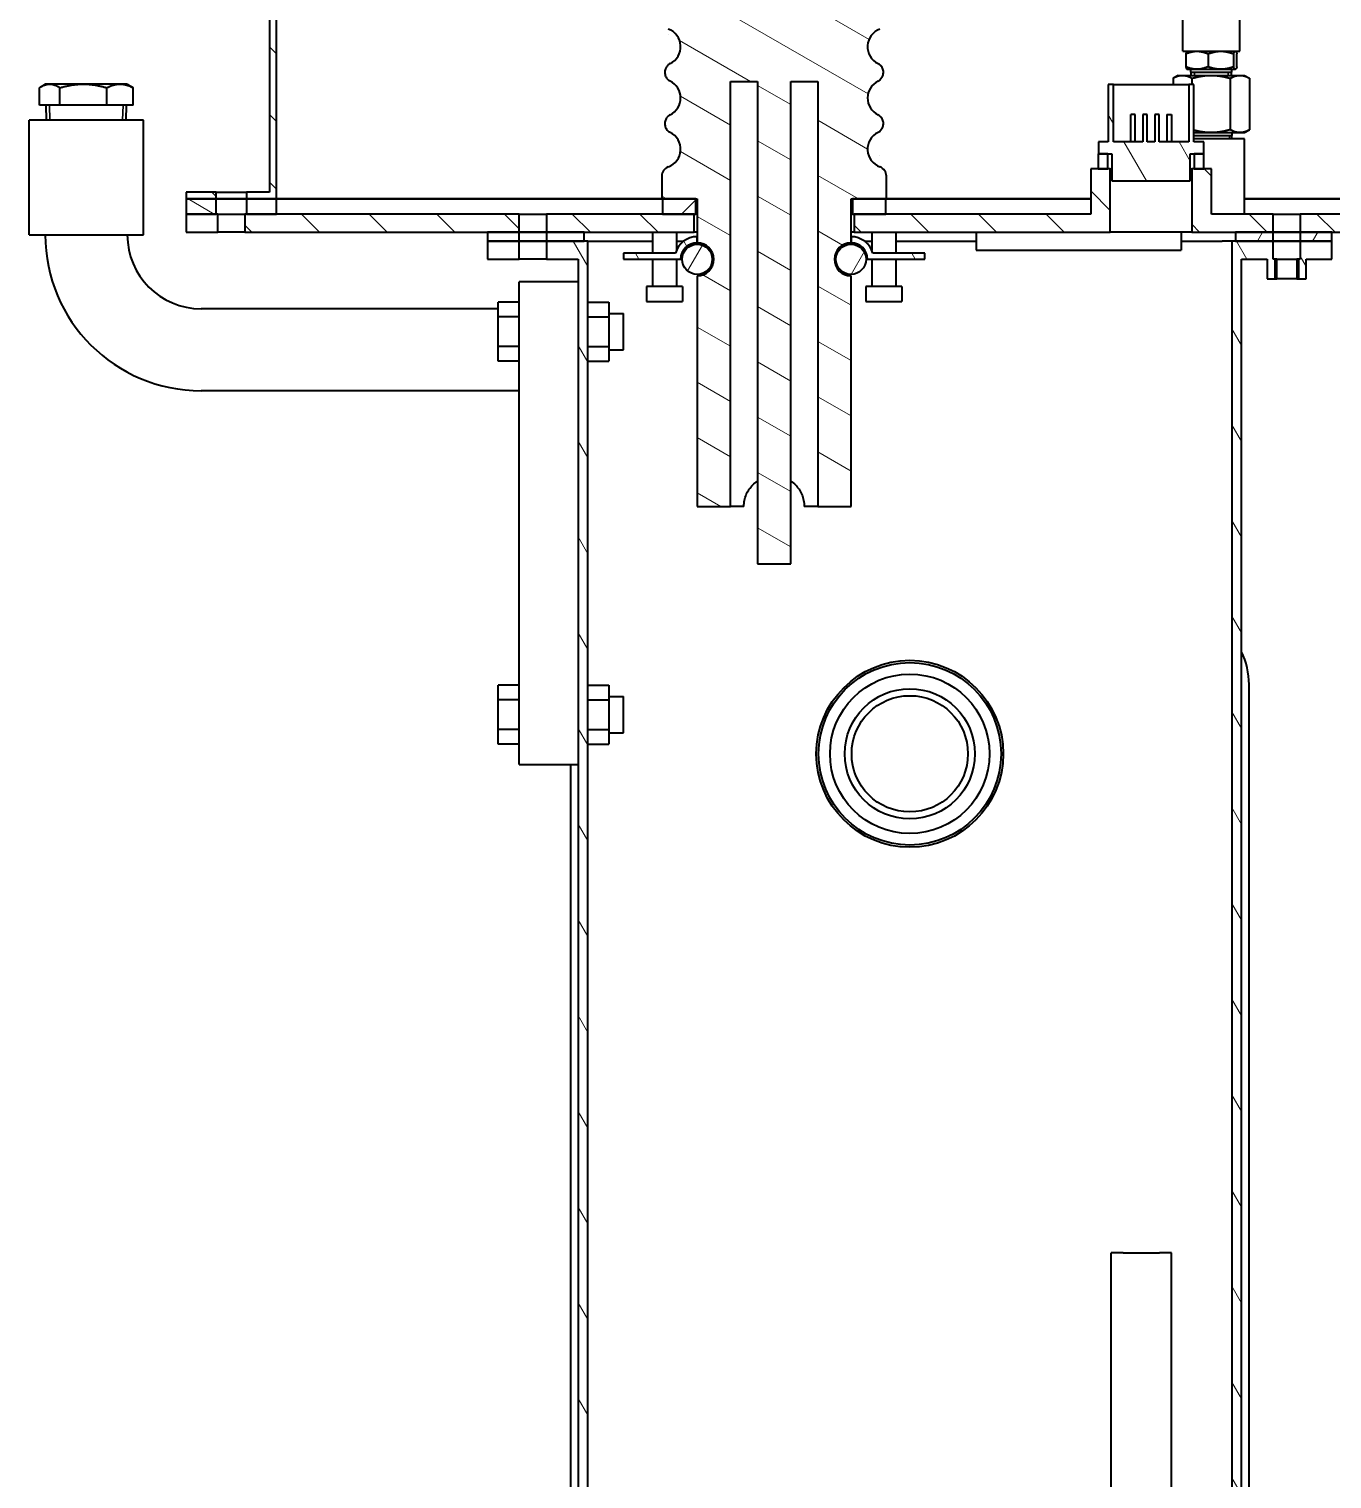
# Model space of a CAD drawing. Header units: millimetres. Extents: x 0 to 4205, y 0 to 2970.
# Drawn here: x 2327.4 to 2759.5, y 1024.3 to 1505.1 of the extents above; entities that cross this region are included whole.
import ezdxf

# ---------------------------------------------------------------- set-up
doc = ezdxf.new("R2010")
doc.units = ezdxf.units.MM
doc.header["$LTSCALE"] = 5
for name, color, linetype, lineweight in [('가시적인 것(ISO)', 3, 'Continuous', 40), ('가시적인 좁은 것(ISO)', 3, 'Continuous', 35), ('해치(ISO)', 7, 'Continuous', 18)]:
    doc.layers.add(name, color=color, linetype=linetype, lineweight=lineweight)
pattern_1 = [(135.0002, (0, 0), (-11.22528, -11.22536), [])]
pattern_2 = [(60, (0, 0), (-13.74815, 7.937505), [])]
pattern_3 = [(120.0002, (0, 0), (-13.74813, -7.93754), [])]
pattern_4 = [(150.00025, (0, 0), (-7.93744, -13.74819), [])]

msp = doc.modelspace()

# ---------------------------------------------------------------- hatches: boundary and pattern name
at = {"layer": '해치(ISO)'}
h = msp.add_hatch(dxfattribs=at)
h.set_pattern_fill('ANSI31', color=256, scale=127, angle=90.00021, style=0)
h.set_pattern_definition(pattern_1)
h.paths.add_polyline_path([(2384.816, 1731.462), (2384.816, 1746.462), (2407.216, 1746.462), (2407.216, 1557.512), (2357.216, 1557.512), (2357.216, 1553.765), (2373.308, 1553.262), (2409.516, 1553.262), (2409.516, 1748.762), (2383.116, 1748.762), (2382.516, 1748.762), (2382.516, 1748.682), (2382.516, 1731.462)])
h.paths.add_polyline_path([(2399.516, 1451.062), (2399.516, 1448.762), (2409.516, 1448.762), (2409.516, 1524.262), (2373.308, 1524.262), (2357.216, 1523.759), (2357.216, 1520.012), (2407.216, 1520.012), (2407.216, 1451.062)])
h.paths.add_polyline_path([(2839.516, 1448.762), (2839.516, 1451.062), (2831.816, 1451.062), (2831.816, 1746.462), (2854.216, 1746.462), (2854.216, 1731.462), (2856.516, 1731.462), (2856.516, 1748.682), (2856.516, 1748.762), (2855.916, 1748.762), (2829.516, 1748.762), (2829.516, 1448.762)])
h.paths.add_polyline_path([(2859.516, 1448.762), (2859.516, 1451.062), (2849.516, 1451.062), (2849.516, 1448.762)])
h.paths.add_polyline_path([(2379.516, 1451.062), (2379.516, 1448.762), (2389.516, 1448.762), (2389.516, 1451.062)])
h = msp.add_hatch(dxfattribs=at)
h.set_pattern_fill('ANSI31', color=256, scale=127, angle=105.00025, style=0)
h.set_pattern_definition(pattern_4)
edge = h.paths.add_edge_path()
edge.add_line((2548.516, 1518.262), (2548.516, 1534.762))
edge.add_line((2548.516, 1534.762), (2540.516, 1534.762))
edge.add_line((2540.516, 1534.762), (2540.516, 1514.762))
edge.add_ellipse((2540.516, 1511.512), major_axis=(0, 3.25), ratio=1, start_angle=0, end_angle=90)
edge.add_line((2537.266, 1511.512), (2537.266, 1508.189))
edge.add_ellipse((2540.516, 1508.189), major_axis=(-3.25, 0), ratio=1, start_angle=0, end_angle=69.99481)
edge.add_ellipse((2537.266, 1499.262), major_axis=(2.138, 5.873), ratio=1, start_angle=226.53054, end_angle=360, ccw=False)
edge.add_spline(control_points=[(2540.057, 1493.67), (2539.737, 1493.51), (2539.446, 1493.299), (2538.944, 1492.791), (2538.737, 1492.497), (2538.398, 1491.794), (2538.29, 1491.381), (2538.239, 1490.536), (2538.296, 1490.112), (2538.569, 1489.311), (2538.783, 1488.942), (2539.34, 1488.304), (2539.678, 1488.043), (2540.057, 1487.854)], knot_values=[-0.7221721, -0.7221721, -0.7221721, -0.7221721, -0.615005, -0.615005, -0.5078378, -0.5078378, -0.3808784, -0.3808784, -0.2539189, -0.2539189, -0.1269595, -0.1269595, 0, 0, 0, 0], degree=3, periodic=0)
edge.add_ellipse((2537.266, 1482.262), major_axis=(2.791, 5.592), ratio=1, start_angle=233.0507, end_angle=360, ccw=False)
edge.add_spline(control_points=[(2540.057, 1476.67), (2539.737, 1476.51), (2539.446, 1476.299), (2538.944, 1475.791), (2538.737, 1475.497), (2538.398, 1474.794), (2538.29, 1474.381), (2538.239, 1473.536), (2538.296, 1473.112), (2538.569, 1472.311), (2538.783, 1471.942), (2539.34, 1471.304), (2539.678, 1471.043), (2540.057, 1470.854)], knot_values=[-0.7221721, -0.7221721, -0.7221721, -0.7221721, -0.615005, -0.615005, -0.5078378, -0.5078378, -0.3808784, -0.3808784, -0.2539189, -0.2539189, -0.1269595, -0.1269595, 0, 0, 0, 0], degree=3, periodic=0)
edge.add_ellipse((2537.266, 1465.262), major_axis=(2.791, 5.592), ratio=1, start_angle=226.53054, end_angle=360, ccw=False)
edge.add_ellipse((2540.516, 1456.335), major_axis=(-1.112, 3.054), ratio=1, start_angle=0, end_angle=69.99481)
edge.add_line((2537.266, 1456.335), (2537.266, 1448.762))
edge.add_line((2537.266, 1448.762), (2537.516, 1448.762))
edge.add_line((2537.516, 1448.762), (2548.516, 1448.762))
edge.add_line((2548.516, 1448.762), (2549.016, 1448.762))
edge.add_line((2549.016, 1448.762), (2549.016, 1436.262))
edge.add_line((2549.016, 1436.262), (2549.016, 1434.262))
edge.add_ellipse((2549.016, 1428.762), major_axis=(0, 5.5), ratio=1, start_angle=180, end_angle=360, ccw=False)
edge.add_line((2549.016, 1423.262), (2549.016, 1346.762))
edge.add_line((2549.016, 1346.762), (2560.016, 1346.762))
edge.add_line((2560.016, 1346.762), (2560.016, 1487.762))
edge.add_line((2560.016, 1487.762), (2569.016, 1487.762))
edge.add_line((2569.016, 1487.762), (2569.016, 1327.762))
edge.add_line((2569.016, 1327.762), (2580.016, 1327.762))
edge.add_line((2580.016, 1327.762), (2580.016, 1487.762))
edge.add_line((2580.016, 1487.762), (2589.016, 1487.762))
edge.add_line((2589.016, 1487.762), (2589.016, 1346.762))
edge.add_line((2589.016, 1346.762), (2600.016, 1346.762))
edge.add_line((2600.016, 1346.762), (2600.016, 1423.262))
edge.add_ellipse((2600.016, 1428.762), major_axis=(0, -5.5), ratio=1, start_angle=180, end_angle=360, ccw=False)
edge.add_line((2600.016, 1434.262), (2600.016, 1436.262))
edge.add_line((2600.016, 1436.262), (2600.016, 1448.762))
edge.add_line((2600.016, 1448.762), (2600.516, 1448.762))
edge.add_line((2600.516, 1448.762), (2611.516, 1448.762))
edge.add_line((2611.516, 1448.762), (2611.766, 1448.762))
edge.add_line((2611.766, 1448.762), (2611.766, 1456.335))
edge.add_ellipse((2608.516, 1456.335), major_axis=(3.25, 0), ratio=1, start_angle=0, end_angle=69.99481)
edge.add_ellipse((2611.766, 1465.262), major_axis=(-2.138, -5.873), ratio=1, start_angle=226.53054, end_angle=360, ccw=False)
edge.add_spline(control_points=[(2608.975, 1470.854), (2609.294, 1471.014), (2609.585, 1471.225), (2610.087, 1471.733), (2610.294, 1472.027), (2610.634, 1472.73), (2610.742, 1473.143), (2610.793, 1473.988), (2610.736, 1474.412), (2610.462, 1475.213), (2610.248, 1475.583), (2609.691, 1476.22), (2609.353, 1476.481), (2608.975, 1476.67)], knot_values=[-0.7221721, -0.7221721, -0.7221721, -0.7221721, -0.615005, -0.615005, -0.5078378, -0.5078378, -0.3808784, -0.3808784, -0.2539189, -0.2539189, -0.1269595, -0.1269595, 0, 0, 0, 0], degree=3, periodic=0)
edge.add_ellipse((2611.766, 1482.262), major_axis=(-2.791, -5.592), ratio=1, start_angle=233.0507, end_angle=360, ccw=False)
edge.add_spline(control_points=[(2608.975, 1487.854), (2609.294, 1488.014), (2609.585, 1488.225), (2610.087, 1488.733), (2610.294, 1489.027), (2610.634, 1489.73), (2610.742, 1490.143), (2610.793, 1490.988), (2610.736, 1491.412), (2610.462, 1492.213), (2610.248, 1492.583), (2609.691, 1493.22), (2609.353, 1493.481), (2608.975, 1493.67)], knot_values=[-0.7221721, -0.7221721, -0.7221721, -0.7221721, -0.615005, -0.615005, -0.5078378, -0.5078378, -0.3808784, -0.3808784, -0.2539189, -0.2539189, -0.1269595, -0.1269595, 0, 0, 0, 0], degree=3, periodic=0)
edge.add_ellipse((2611.766, 1499.262), major_axis=(-2.791, -5.592), ratio=1, start_angle=226.53054, end_angle=360, ccw=False)
edge.add_ellipse((2608.516, 1508.189), major_axis=(1.112, -3.054), ratio=1, start_angle=0, end_angle=69.99481)
edge.add_line((2611.766, 1508.189), (2611.766, 1511.512))
edge.add_ellipse((2608.516, 1511.512), major_axis=(3.25, 0), ratio=1, start_angle=0, end_angle=90)
edge.add_line((2608.516, 1514.762), (2608.516, 1534.762))
edge.add_line((2608.516, 1534.762), (2600.516, 1534.762))
edge.add_line((2600.516, 1534.762), (2600.516, 1518.262))
edge.add_line((2600.516, 1518.262), (2588.016, 1518.262))
edge.add_line((2588.016, 1518.262), (2588.016, 1520.262))
edge.add_line((2588.016, 1520.262), (2585.485, 1520.262))
edge.add_line((2585.485, 1520.262), (2585.485, 1526.862))
edge.add_line((2585.485, 1526.862), (2580.516, 1526.862))
edge.add_line((2580.516, 1526.862), (2580.516, 1556.862))
edge.add_line((2580.516, 1556.862), (2579.466, 1556.862))
edge.add_line((2579.466, 1556.862), (2569.566, 1556.862))
edge.add_line((2569.566, 1556.862), (2568.516, 1556.862))
edge.add_line((2568.516, 1556.862), (2568.516, 1526.862))
edge.add_line((2568.516, 1526.862), (2563.546, 1526.862))
edge.add_line((2563.546, 1526.862), (2563.546, 1520.262))
edge.add_line((2563.546, 1520.262), (2561.016, 1520.262))
edge.add_line((2561.016, 1520.262), (2561.016, 1518.262))
edge.add_line((2561.016, 1518.262), (2548.516, 1518.262))
edge = h.paths.add_edge_path(flags=0)
edge.add_ellipse((2574.516, 1531.862), major_axis=(0, 2.75), ratio=1, start_angle=0, end_angle=360)
h = msp.add_hatch(dxfattribs=at)
h.set_pattern_fill('ANSI31', color=256, scale=127, angle=75.00018, style=0)
h.set_pattern_definition(pattern_3)
h.paths.add_polyline_path([(2685.316, 1486.762), (2685.316, 1467.762), (2682.051, 1467.762), (2682.051, 1463.762), (2685.216, 1463.762), (2686.516, 1463.762), (2686.516, 1454.762), (2712.516, 1454.762), (2712.516, 1463.762), (2713.816, 1463.762), (2716.981, 1463.762), (2716.981, 1467.762), (2713.716, 1467.762), (2713.716, 1486.762), (2712.016, 1486.762), (2712.016, 1467.762), (2702.266, 1467.762), (2702.266, 1476.762), (2700.766, 1476.762), (2700.766, 1467.762), (2698.266, 1467.762), (2698.266, 1476.762), (2696.766, 1476.762), (2696.766, 1467.762), (2687.016, 1467.762), (2687.016, 1486.762)])
h = msp.add_hatch(dxfattribs=at)
h.set_pattern_fill('ANSI31', color=256, scale=127, angle=-14.99998, style=0)
h.set_pattern_definition([(30, (0, 0), (-7.937505, 13.74815), [])])
h.paths.add_polyline_path([(2682.016, 1463.762), (2682.016, 1458.762), (2685.216, 1458.762), (2685.216, 1463.762), (2682.051, 1463.762)])
h.paths.add_polyline_path([(2717.016, 1458.762), (2717.016, 1463.762), (2716.981, 1463.762), (2713.816, 1463.762), (2713.816, 1458.762)])
h = msp.add_hatch(dxfattribs=at)
h.set_pattern_fill('ANSI31', color=256, scale=127, angle=90.00021, style=0)
h.set_pattern_definition(pattern_1)
h.paths.add_polyline_path([(2819.516, 1443.762), (2819.516, 1437.762), (2822.266, 1437.762), (2822.266, 1443.762)])
h.paths.add_polyline_path([(2779.516, 1437.762), (2779.516, 1443.762), (2776.766, 1443.762), (2776.766, 1437.762)])
h.paths.add_polyline_path([(2840.016, 1437.762), (2840.016, 1443.762), (2839.516, 1443.762), (2829.516, 1443.762), (2828.766, 1443.762), (2828.766, 1437.762), (2832.016, 1437.762)])
h.paths.add_polyline_path([(2679.516, 1458.762), (2679.516, 1443.762), (2611.516, 1443.762), (2601.016, 1443.762), (2601.016, 1437.762), (2686.016, 1437.762), (2686.016, 1458.762), (2685.216, 1458.762), (2682.016, 1458.762)])
h.paths.add_polyline_path([(2749.016, 1443.762), (2749.016, 1437.762), (2759.516, 1437.762), (2767.016, 1437.762), (2770.266, 1437.762), (2770.266, 1443.762)])
h.paths.add_polyline_path([(2740.016, 1437.762), (2740.016, 1443.762), (2719.516, 1443.762), (2719.516, 1458.762), (2717.016, 1458.762), (2713.816, 1458.762), (2713.016, 1458.762), (2713.016, 1437.762), (2727.516, 1437.762)])
h.paths.add_polyline_path([(2499.016, 1443.762), (2499.016, 1437.762), (2511.516, 1437.762), (2548.016, 1437.762), (2548.016, 1443.762), (2537.516, 1443.762)])
h.paths.add_polyline_path([(2490.016, 1437.762), (2490.016, 1443.762), (2409.516, 1443.762), (2399.516, 1443.762), (2399.016, 1443.762), (2399.016, 1437.762), (2479.516, 1437.762)])
h.paths.add_polyline_path([(2379.516, 1443.762), (2379.516, 1437.762), (2390.016, 1437.762), (2390.016, 1443.762), (2389.516, 1443.762)])
h.paths.add_polyline_path([(2859.516, 1437.762), (2859.516, 1443.762), (2849.516, 1443.762), (2849.016, 1443.762), (2849.016, 1437.762)])
h = msp.add_hatch(dxfattribs=at)
h.set_pattern_fill('ANSI31', color=256, scale=127, angle=105.00025, style=0)
h.set_pattern_definition(pattern_4)
h.paths.add_polyline_path([(2829.516, 1448.762), (2829.516, 1443.762), (2839.516, 1443.762), (2839.516, 1448.762)])
h.paths.add_polyline_path([(2409.516, 1443.762), (2409.516, 1448.762), (2399.516, 1448.762), (2399.516, 1443.762)])
h.paths.add_polyline_path([(2859.516, 1443.762), (2859.516, 1448.762), (2849.516, 1448.762), (2849.516, 1443.762)])
h.paths.add_polyline_path([(2379.516, 1448.762), (2379.516, 1443.762), (2389.516, 1443.762), (2389.516, 1448.762)])
h = msp.add_hatch(dxfattribs=at)
h.set_pattern_fill('ANSI31', color=256, scale=127, style=0)
h.set_pattern_definition([(45, (0, 0), (-11.22532, 11.22532), [])])
h.paths.add_polyline_path([(2537.516, 1448.762), (2537.516, 1443.762), (2548.016, 1443.762), (2548.516, 1443.762), (2548.516, 1448.762)])
h.paths.add_polyline_path([(2611.516, 1443.762), (2611.516, 1448.762), (2600.516, 1448.762), (2600.516, 1443.762), (2601.016, 1443.762)])
h = msp.add_hatch(dxfattribs=at)
h.set_pattern_fill('ANSI31', color=256, scale=127, angle=75.00018, style=0)
h.set_pattern_definition(pattern_3)
h.paths.add_polyline_path([(2509.516, 633.762), (2471.516, 633.762), (2471.516, 628.164), (2471.516, 628.047), (2471.516, 627.001), (2471.516, 626.595), (2483.756, 626.213), (2483.756, 626.078), (2486.516, 626.078), (2512.716, 626.078), (2512.716, 1434.762), (2511.516, 1434.762), (2499.016, 1434.762), (2499.016, 1428.762), (2509.516, 1428.762)])
h.paths.add_polyline_path([(2751.016, 1422.262), (2751.016, 1428.762), (2759.516, 1428.762), (2759.516, 1434.762), (2749.016, 1434.762), (2749.016, 1428.762), (2747.839, 1428.762), (2747.839, 1422.262)])
h.paths.add_polyline_path([(2509.516, 579.262), (2479.516, 579.262), (2479.516, 574.762), (2759.516, 574.762), (2759.516, 579.262), (2729.516, 579.262), (2729.516, 1428.762), (2738.016, 1428.762), (2738.016, 1422.262), (2741.192, 1422.262), (2741.192, 1428.762), (2740.016, 1428.762), (2740.016, 1434.762), (2727.516, 1434.762), (2726.316, 1434.762), (2726.316, 579.262), (2512.716, 579.262), (2512.716, 603.447), (2486.516, 603.447), (2483.756, 603.447), (2483.756, 603.312), (2471.516, 602.929), (2471.516, 602.523), (2471.516, 601.477), (2471.516, 601.36), (2471.516, 595.762), (2509.516, 595.762)])
h.paths.add_polyline_path([(2479.516, 1434.762), (2479.516, 1428.762), (2490.016, 1428.762), (2490.016, 1434.762)])
h = msp.add_hatch(dxfattribs=at)
h.set_pattern_fill('ANSI31', color=256, scale=127, angle=14.99998, style=0)
h.set_pattern_definition(pattern_2)
h.paths.add_polyline_path([(2727.516, 1437.762), (2727.516, 1434.762), (2740.016, 1434.762), (2740.016, 1437.762)])
h.paths.add_polyline_path([(2511.516, 1434.762), (2511.516, 1437.762), (2499.016, 1437.762), (2499.016, 1434.762)])
h.paths.add_polyline_path([(2479.516, 1437.762), (2479.516, 1434.762), (2490.016, 1434.762), (2490.016, 1437.762)])
h.paths.add_polyline_path([(2759.516, 1434.762), (2759.516, 1437.762), (2749.016, 1437.762), (2749.016, 1434.762)])
h = msp.add_hatch(dxfattribs=at)
h.set_pattern_fill('ANSI31', color=256, scale=127, angle=75.00018, style=0)
h.set_pattern_definition(pattern_3)
edge = h.paths.add_edge_path()
edge.add_line((2624.516, 1430.762), (2607.244, 1430.762))
edge.add_ellipse((2600.016, 1428.762), major_axis=(7.228, 2), ratio=1, start_angle=0, end_angle=74.53399)
edge.add_line((2600.016, 1436.262), (2600.016, 1434.262))
edge.add_ellipse((2600.016, 1428.762), major_axis=(0, 5.5), ratio=1, start_angle=270, end_angle=360, ccw=False)
edge.add_line((2605.516, 1428.762), (2624.516, 1428.762))
edge.add_line((2624.516, 1428.762), (2624.516, 1430.762))
edge = h.paths.add_edge_path()
edge.add_line((2541.787, 1430.762), (2524.516, 1430.762))
edge.add_line((2524.516, 1430.762), (2524.516, 1428.762))
edge.add_line((2524.516, 1428.762), (2543.516, 1428.762))
edge.add_ellipse((2549.016, 1428.762), major_axis=(-5.5, 0), ratio=1, start_angle=270, end_angle=360, ccw=False)
edge.add_line((2549.016, 1434.262), (2549.016, 1436.262))
edge.add_ellipse((2549.016, 1428.762), major_axis=(0, 7.5), ratio=1, start_angle=0, end_angle=74.53399)
h = msp.add_hatch(dxfattribs=at)
h.set_pattern_fill('ANSI31', color=256, scale=127, angle=14.99998, style=0)
h.set_pattern_definition(pattern_2)
edge = h.paths.add_edge_path()
edge.add_ellipse((2549.016, 1428.762), major_axis=(0, -5), ratio=1, start_angle=0, end_angle=360)
edge = h.paths.add_edge_path()
edge.add_ellipse((2600.016, 1428.762), major_axis=(0, -5), ratio=1, start_angle=0, end_angle=360)

# ---------------------------------------------------------------- linework, layer by layer
at = {"layer": '가시적인 것(ISO)'}
for p, q in [((2407.216, 1520.012), (2407.216, 1451.062)), ((2409.516, 1448.762), (2409.516, 1524.262)), ((2710.016, 1497.762), (2710.016, 1511.762)), ((2729.016, 1497.762), (2729.016, 1511.762)), ((2710.016, 1497.762), (2729.016, 1497.762)), ((2711.021, 1496.895), (2711.021, 1492.629)), ((2711.516, 1497.762), (2711.458, 1497.722)), ((2718.41, 1496.895), (2718.41, 1492.629)), ((2726.906, 1496.895), (2726.906, 1492.629)), ((2727.516, 1497.762), (2727.574, 1497.722)), ((2728.011, 1492.629), (2728.011, 1496.895)), ((2711.516, 1491.762), (2711.458, 1491.803)), ((2711.516, 1491.762), (2714.716, 1491.762)), ((2712.812, 1489.762), (2712.75, 1491.762)), ((2712.781, 1490.767), (2726.251, 1490.767)), ((2714.716, 1491.762), (2722.658, 1491.762)), ((2722.658, 1491.762), (2727.458, 1491.762)), ((2726.219, 1489.762), (2726.282, 1491.762)), ((2727.458, 1491.762), (2727.516, 1491.762)), ((2727.516, 1491.762), (2727.574, 1491.803)), ((2332.916, 1486.862), (2331.407, 1485.991)), ((2334.273, 1486.862), (2332.916, 1486.862)), ((2345.453, 1486.862), (2334.273, 1486.862)), ((2357.596, 1486.862), (2345.453, 1486.862)), ((2359.916, 1486.862), (2357.596, 1486.862)), ((2359.916, 1486.862), (2361.425, 1485.991)), ((2560.016, 1346.762), (2560.016, 1487.762)), ((2560.016, 1487.762), (2569.016, 1487.762)), ((2569.016, 1487.762), (2569.016, 1327.762)), ((2580.016, 1327.762), (2580.016, 1487.762)), ((2580.016, 1487.762), (2589.016, 1487.762)), ((2589.016, 1487.762), (2589.016, 1346.762)), ((2685.316, 1486.762), (2685.316, 1467.762)), ((2687.016, 1486.762), (2685.316, 1486.762)), ((2687.016, 1467.762), (2687.016, 1486.762)), ((2687.016, 1486.762), (2712.016, 1486.762)), ((2706.814, 1488.78), (2706.814, 1486.762)), ((2708.516, 1489.762), (2706.872, 1488.813)), ((2708.516, 1489.762), (2709.946, 1489.762)), ((2709.946, 1489.762), (2719.427, 1489.762)), ((2713.716, 1486.762), (2712.016, 1486.762)), ((2712.016, 1486.762), (2712.016, 1467.762)), ((2713.077, 1488.78), (2713.077, 1486.762)), ((2713.716, 1467.762), (2713.716, 1486.762)), ((2719.427, 1489.762), (2728.998, 1489.762)), ((2725.778, 1488.78), (2725.778, 1471.745)), ((2728.998, 1489.762), (2730.516, 1489.762)), ((2730.516, 1489.762), (2732.159, 1488.813)), ((2732.217, 1488.78), (2732.217, 1471.745)), ((2330.867, 1479.862), (2330.867, 1485.656)), ((2337.679, 1479.862), (2337.679, 1485.656)), ((2353.228, 1479.862), (2353.228, 1485.656)), ((2361.965, 1479.862), (2361.965, 1485.656)), ((2337.679, 1479.862), (2330.867, 1479.862)), ((2333.211, 1474.862), (2333.055, 1479.862)), ((2353.228, 1479.862), (2337.679, 1479.862)), ((2361.965, 1479.862), (2353.228, 1479.862)), ((2359.621, 1474.862), (2359.777, 1479.862)), ((2694.266, 1476.762), (2692.766, 1476.762)), ((2692.766, 1467.762), (2692.766, 1476.762)), ((2694.266, 1467.762), (2694.266, 1476.762)), ((2698.266, 1476.762), (2696.766, 1476.762)), ((2696.766, 1476.762), (2696.766, 1467.762)), ((2698.266, 1467.762), (2698.266, 1476.762)), ((2702.266, 1476.762), (2700.766, 1476.762)), ((2700.766, 1476.762), (2700.766, 1467.762)), ((2702.266, 1467.762), (2702.266, 1476.762)), ((2704.766, 1476.762), (2706.266, 1476.762)), ((2704.766, 1476.762), (2704.766, 1467.762)), ((2706.266, 1476.762), (2706.266, 1467.762)), ((2365.416, 1474.862), (2327.416, 1474.862)), ((2327.416, 1436.862), (2327.416, 1474.862)), ((2365.416, 1436.862), (2365.416, 1474.862)), ((2730.516, 1470.762), (2732.159, 1471.711)), ((2685.316, 1467.762), (2682.051, 1467.762)), ((2682.051, 1467.762), (2682.051, 1463.762)), ((2696.766, 1467.762), (2687.016, 1467.762)), ((2700.766, 1467.762), (2698.266, 1467.762)), ((2712.016, 1467.762), (2702.266, 1467.762)), ((2713.716, 1470.762), (2719.427, 1470.762)), ((2713.716, 1469.768), (2726.375, 1469.768)), ((2730.516, 1468.762), (2713.716, 1468.762)), ((2716.981, 1467.762), (2713.716, 1467.762)), ((2716.981, 1463.762), (2716.981, 1467.762)), ((2719.427, 1470.762), (2728.998, 1470.762)), ((2726.344, 1468.762), (2726.406, 1470.762)), ((2728.998, 1470.762), (2730.516, 1470.762)), ((2730.516, 1443.762), (2730.516, 1468.762)), ((2682.016, 1463.762), (2682.016, 1458.762)), ((2685.216, 1463.762), (2682.016, 1463.762)), ((2682.051, 1463.762), (2686.516, 1463.762)), ((2685.216, 1458.762), (2685.216, 1463.762)), ((2686.516, 1463.762), (2686.516, 1454.762)), ((2712.516, 1454.762), (2712.516, 1463.762)), ((2712.516, 1463.762), (2716.981, 1463.762)), ((2717.016, 1463.762), (2713.816, 1463.762)), ((2713.816, 1463.762), (2713.816, 1458.762)), ((2717.016, 1458.762), (2717.016, 1463.762)), ((2679.516, 1458.762), (2679.516, 1443.762)), ((2686.016, 1458.762), (2679.516, 1458.762)), ((2682.016, 1458.762), (2685.216, 1458.762)), ((2686.016, 1437.762), (2686.016, 1458.762)), ((2686.016, 1458.762), (2686.516, 1458.762)), ((2712.516, 1458.762), (2713.016, 1458.762)), ((2719.516, 1458.762), (2713.016, 1458.762)), ((2713.016, 1458.762), (2713.016, 1437.762)), ((2713.816, 1458.762), (2717.016, 1458.762)), ((2719.516, 1443.762), (2719.516, 1458.762)), ((2537.266, 1456.335), (2537.266, 1448.762)), ((2611.766, 1448.762), (2611.766, 1456.335)), ((2686.516, 1454.762), (2712.516, 1454.762)), ((2379.516, 1451.062), (2379.516, 1448.762)), ((2389.516, 1451.062), (2379.516, 1451.062)), ((2379.516, 1448.762), (2379.516, 1443.762)), ((2389.516, 1448.762), (2379.516, 1448.762)), ((2379.516, 1448.762), (2389.516, 1448.762)), ((2389.516, 1448.762), (2389.516, 1451.062)), ((2389.516, 1451.062), (2399.516, 1451.062)), ((2389.516, 1443.762), (2389.516, 1448.762)), ((2389.516, 1448.762), (2399.516, 1448.762)), ((2399.516, 1448.762), (2389.516, 1448.762)), ((2399.516, 1451.062), (2399.516, 1448.762)), ((2407.216, 1451.062), (2399.516, 1451.062)), ((2409.516, 1448.762), (2399.516, 1448.762)), ((2399.516, 1448.762), (2399.516, 1443.762)), ((2399.516, 1448.762), (2409.516, 1448.762)), ((2409.516, 1443.762), (2409.516, 1448.762)), ((2409.516, 1448.762), (2537.266, 1448.762)), ((2537.266, 1448.762), (2409.516, 1448.762)), ((2537.266, 1448.762), (2549.016, 1448.762)), ((2537.516, 1448.762), (2537.516, 1443.762)), ((2548.516, 1448.762), (2537.516, 1448.762)), ((2548.516, 1443.762), (2548.516, 1448.762)), ((2549.016, 1448.762), (2549.016, 1434.262)), ((2600.016, 1434.262), (2600.016, 1448.762)), ((2600.016, 1448.762), (2611.766, 1448.762)), ((2611.516, 1448.762), (2600.516, 1448.762)), ((2600.516, 1448.762), (2600.516, 1443.762)), ((2611.516, 1443.762), (2611.516, 1448.762)), ((2611.766, 1448.762), (2679.516, 1448.762)), ((2679.516, 1448.762), (2611.766, 1448.762)), ((2730.516, 1448.762), (2829.516, 1448.762)), ((2829.516, 1448.762), (2730.516, 1448.762)), ((2379.516, 1443.762), (2379.516, 1437.762)), ((2390.016, 1443.762), (2379.516, 1443.762)), ((2379.516, 1443.762), (2389.516, 1443.762)), ((2390.016, 1437.762), (2390.016, 1443.762)), ((2390.016, 1443.762), (2399.016, 1443.762)), ((2490.016, 1443.762), (2399.016, 1443.762)), ((2399.016, 1443.762), (2399.016, 1437.762)), ((2399.516, 1443.762), (2409.516, 1443.762)), ((2490.016, 1437.762), (2490.016, 1443.762)), ((2490.016, 1443.762), (2499.016, 1443.762)), ((2499.016, 1443.762), (2499.016, 1437.762)), ((2548.016, 1443.762), (2499.016, 1443.762)), ((2537.516, 1443.762), (2548.516, 1443.762)), ((2548.016, 1437.762), (2548.016, 1443.762)), ((2549.016, 1443.762), (2548.516, 1443.762)), ((2600.516, 1443.762), (2600.016, 1443.762)), ((2600.516, 1443.762), (2611.516, 1443.762)), ((2679.516, 1443.762), (2601.016, 1443.762)), ((2601.016, 1443.762), (2601.016, 1437.762)), ((2740.016, 1443.762), (2719.516, 1443.762)), ((2740.016, 1437.762), (2740.016, 1443.762)), ((2740.016, 1443.762), (2749.016, 1443.762)), ((2749.016, 1443.762), (2749.016, 1437.762)), ((2770.266, 1443.762), (2749.016, 1443.762)), ((2327.416, 1436.862), (2365.416, 1436.862)), ((2379.516, 1437.762), (2390.016, 1437.762)), ((2399.016, 1437.762), (2390.016, 1437.762)), ((2399.016, 1437.762), (2490.016, 1437.762)), ((2479.516, 1437.762), (2479.516, 1434.762)), ((2490.016, 1437.762), (2479.516, 1437.762)), ((2479.516, 1434.762), (2490.016, 1434.762)), ((2479.516, 1434.762), (2479.516, 1428.762)), ((2490.016, 1434.762), (2479.516, 1434.762)), ((2499.016, 1437.762), (2490.016, 1437.762)), ((2490.016, 1434.762), (2490.016, 1437.762)), ((2490.016, 1437.762), (2499.016, 1437.762)), ((2499.016, 1434.762), (2490.016, 1434.762)), ((2490.016, 1428.762), (2490.016, 1434.762)), ((2490.016, 1434.762), (2499.016, 1434.762)), ((2499.016, 1437.762), (2548.016, 1437.762)), ((2511.516, 1437.762), (2499.016, 1437.762)), ((2499.016, 1437.762), (2499.016, 1434.762)), ((2499.016, 1434.762), (2511.516, 1434.762)), ((2512.716, 1434.762), (2499.016, 1434.762)), ((2499.016, 1434.762), (2499.016, 1428.762)), ((2511.516, 1434.762), (2511.516, 1437.762)), ((2512.716, 626.078), (2512.716, 1434.762)), ((2512.716, 1434.762), (2534.143, 1434.762)), ((2534.143, 1437.762), (2534.143, 1430.762)), ((2542.143, 1437.762), (2542.143, 1431.764)), ((2542.143, 1434.762), (2544.516, 1434.762)), ((2549.016, 1437.762), (2548.016, 1437.762)), ((2549.016, 1434.262), (2549.016, 1436.262)), ((2551.307, 1433.762), (2549.016, 1433.762)), ((2600.016, 1433.762), (2597.724, 1433.762)), ((2601.016, 1437.762), (2600.016, 1437.762)), ((2600.016, 1436.262), (2600.016, 1434.262)), ((2601.016, 1437.762), (2686.016, 1437.762)), ((2604.516, 1434.762), (2606.889, 1434.762)), ((2606.889, 1437.762), (2606.889, 1431.764)), ((2614.889, 1437.762), (2614.889, 1430.762)), ((2614.889, 1434.762), (2641.516, 1434.762)), ((2641.516, 1437.762), (2641.516, 1431.762)), ((2713.016, 1437.762), (2686.016, 1437.762)), ((2709.516, 1437.762), (2709.516, 1431.762)), ((2709.516, 1434.762), (2723.116, 1434.762)), ((2713.016, 1437.762), (2740.016, 1437.762)), ((2726.316, 1434.762), (2723.116, 1434.762)), ((2740.016, 1434.762), (2726.316, 1434.762)), ((2726.316, 1434.762), (2726.316, 579.262)), ((2727.516, 1437.762), (2727.516, 1434.762)), ((2740.016, 1437.762), (2727.516, 1437.762)), ((2727.516, 1434.762), (2740.016, 1434.762)), ((2749.016, 1437.762), (2740.016, 1437.762)), ((2740.016, 1434.762), (2740.016, 1437.762)), ((2740.016, 1437.762), (2749.016, 1437.762)), ((2749.016, 1434.762), (2740.016, 1434.762)), ((2740.016, 1428.762), (2740.016, 1434.762)), ((2740.016, 1434.762), (2749.016, 1434.762)), ((2749.016, 1437.762), (2770.266, 1437.762)), ((2759.516, 1437.762), (2749.016, 1437.762)), ((2749.016, 1437.762), (2749.016, 1434.762)), ((2749.016, 1434.762), (2759.516, 1434.762)), ((2759.516, 1434.762), (2749.016, 1434.762)), ((2749.016, 1434.762), (2749.016, 1428.762)), ((2759.516, 1434.762), (2759.516, 1437.762)), ((2759.516, 1428.762), (2759.516, 1434.762)), ((2479.516, 1428.762), (2490.016, 1428.762)), ((2499.016, 1428.762), (2490.016, 1428.762)), ((2499.016, 1428.762), (2509.516, 1428.762)), ((2509.516, 1428.762), (2509.516, 633.762)), ((2541.787, 1430.762), (2524.516, 1430.762)), ((2524.516, 1430.762), (2524.516, 1428.762)), ((2524.516, 1428.762), (2543.516, 1428.762)), ((2534.143, 1428.762), (2534.143, 1419.762)), ((2542.143, 1428.762), (2542.143, 1419.762)), ((2543.516, 1428.762), (2544.016, 1428.762)), ((2605.016, 1428.762), (2605.516, 1428.762)), ((2605.516, 1428.762), (2624.516, 1428.762)), ((2606.889, 1428.762), (2606.889, 1419.762)), ((2624.516, 1430.762), (2607.244, 1430.762)), ((2614.889, 1428.762), (2614.889, 1419.762)), ((2624.516, 1428.762), (2624.516, 1430.762)), ((2641.516, 1431.762), (2709.516, 1431.762)), ((2729.516, 579.262), (2729.516, 1428.762)), ((2729.516, 1428.762), (2738.016, 1428.762)), ((2738.016, 1428.762), (2738.016, 1422.262)), ((2741.192, 1428.762), (2740.016, 1428.762)), ((2741.192, 1422.262), (2741.192, 1428.762)), ((2741.192, 1428.762), (2747.839, 1428.762)), ((2749.016, 1428.762), (2747.839, 1428.762)), ((2747.839, 1428.762), (2747.839, 1422.262)), ((2751.016, 1422.262), (2751.016, 1428.762)), ((2751.016, 1428.762), (2759.516, 1428.762)), ((2549.016, 1423.762), (2551.307, 1423.762)), ((2597.724, 1423.762), (2600.016, 1423.762)), ((2490.016, 1414.262), (2490.016, 1421.262)), ((2509.516, 1421.262), (2490.016, 1421.262)), ((2544.143, 1419.762), (2532.143, 1419.762)), ((2532.143, 1419.762), (2532.143, 1414.762)), ((2544.143, 1419.762), (2544.143, 1414.762)), ((2549.016, 1423.262), (2549.016, 1346.762)), ((2600.016, 1346.762), (2600.016, 1423.262)), ((2616.889, 1419.762), (2604.889, 1419.762)), ((2604.889, 1419.762), (2604.889, 1414.762)), ((2616.889, 1419.762), (2616.889, 1414.762)), ((2738.016, 1422.262), (2741.192, 1422.262)), ((2747.839, 1422.262), (2741.192, 1422.262)), ((2747.839, 1422.262), (2751.016, 1422.262)), ((2490.016, 1414.577), (2483.016, 1414.577)), ((2483.016, 1409.67), (2483.016, 1414.577)), ((2490.016, 1268.262), (2490.016, 1414.262)), ((2512.716, 1414.577), (2519.716, 1414.577)), ((2519.716, 1414.577), (2519.716, 1409.67)), ((2532.143, 1414.762), (2544.143, 1414.762)), ((2604.889, 1414.762), (2616.889, 1414.762)), ((2483.016, 1412.362), (2384.516, 1412.362)), ((2490.016, 1409.67), (2483.016, 1409.67)), ((2483.016, 1399.855), (2483.016, 1409.67)), ((2512.716, 1409.67), (2519.716, 1409.67)), ((2519.716, 1410.762), (2524.516, 1410.762)), ((2519.716, 1409.67), (2519.716, 1399.855)), ((2524.516, 1398.762), (2524.516, 1410.762)), ((2490.016, 1399.855), (2483.016, 1399.855)), ((2483.016, 1394.947), (2483.016, 1399.855)), ((2512.716, 1399.855), (2519.716, 1399.855)), ((2519.716, 1399.855), (2519.716, 1394.947)), ((2490.016, 1394.947), (2483.016, 1394.947)), ((2512.716, 1394.947), (2519.716, 1394.947)), ((2519.716, 1398.762), (2524.516, 1398.762)), ((2490.016, 1385.162), (2384.516, 1385.162)), ((2549.016, 1346.762), (2560.016, 1346.762)), ((2564.516, 1346.762), (2560.016, 1346.762)), ((2564.516, 1346.762), (2564.516, 1346.862)), ((2584.516, 1346.862), (2584.516, 1346.762)), ((2589.016, 1346.762), (2584.516, 1346.762)), ((2589.016, 1346.762), (2600.016, 1346.762)), ((2569.016, 1327.762), (2580.016, 1327.762)), ((2490.016, 1287.577), (2483.016, 1287.577)), ((2483.016, 1282.67), (2483.016, 1287.577)), ((2512.716, 1287.577), (2519.716, 1287.577)), ((2519.716, 1287.577), (2519.716, 1282.67)), ((2732.016, 1019.762), (2732.016, 1287.728)), ((2490.016, 1282.67), (2483.016, 1282.67)), ((2483.016, 1272.855), (2483.016, 1282.67)), ((2512.716, 1282.67), (2519.716, 1282.67)), ((2519.716, 1283.762), (2524.516, 1283.762)), ((2519.716, 1282.67), (2519.716, 1272.855)), ((2524.516, 1271.762), (2524.516, 1283.762)), ((2490.016, 1272.855), (2483.016, 1272.855)), ((2483.016, 1267.947), (2483.016, 1272.855)), ((2512.716, 1272.855), (2519.716, 1272.855)), ((2519.716, 1272.855), (2519.716, 1267.947)), ((2519.716, 1271.762), (2524.516, 1271.762)), ((2490.016, 1267.947), (2483.016, 1267.947)), ((2490.016, 1261.262), (2490.016, 1268.262)), ((2512.716, 1267.947), (2519.716, 1267.947)), ((2490.016, 1261.262), (2509.516, 1261.262)), ((2507.016, 1261.262), (2507.016, 641.796)), ((2690.316, 1099.262), (2686.316, 1099.262)), ((2686.316, 599.262), (2686.316, 1099.262)), ((2690.316, 1099.262), (2702.316, 1099.262)), ((2706.316, 1099.262), (2702.316, 1099.262)), ((2706.316, 599.262), (2706.316, 1099.262))]:
    msp.add_line(p, q, dxfattribs=at)
for centre, radius in [((2549.016, 1428.762), 5), ((2600.016, 1428.762), 5), ((2619.516, 1264.762), 31), ((2619.516, 1264.762), 30.25), ((2619.516, 1264.762), 26.45), ((2619.516, 1264.762), 21.59), ((2619.516, 1264.762), 19.28)]:
    msp.add_circle(centre, radius, dxfattribs=at)
for centre, radius, start, end in [((2537.266, 1499.262), 6.25, 296.52535, 69.99481), ((2611.766, 1499.262), 6.25, 110.00519, 243.47465), ((2537.266, 1482.262), 6.25, 296.52535, 63.47465), ((2611.766, 1482.262), 6.25, 116.52535, 243.47465), ((2537.266, 1465.262), 6.25, 290.00519, 63.47465), ((2611.766, 1465.262), 6.25, 116.52535, 249.99481), ((2540.516, 1456.335), 3.25, 110.00519, 180), ((2608.516, 1456.335), 3.25, 0, 69.99481), ((2384.516, 1436.862), 51.7, 180, 270), ((2384.516, 1436.862), 24.5, 180, 270), ((2549.016, 1428.762), 7.5, 90, 164.53399), ((2549.016, 1428.762), 5.5, 90, 180), ((2549.016, 1428.762), 5.5, 270, 90), ((2600.016, 1428.762), 5.5, 90, 270), ((2600.016, 1428.762), 7.5, 15.46601, 90), ((2600.016, 1428.762), 5.5, 0, 90), ((2707.016, 1287.728), 25, 0, 25.84193)]:
    msp.add_arc(centre, radius, start, end, dxfattribs=at)
for points, weights in [([(2711.021, 1496.895), (2713.001, 1497.762), (2714.716, 1497.762)], [1.01001874936, 1.04314139574, 1]), ([(2711.458, 1497.722), (2711.254, 1497.579), (2711.021, 1496.895)], [1.01512262536, 1.03595972319, 1.01001874936]), ([(2714.716, 1497.762), (2716.43, 1497.762), (2718.41, 1496.895)], [1, 1.04314139574, 1.01001874936]), ([(2718.41, 1496.895), (2720.687, 1497.762), (2722.658, 1497.762)], [1.01001874936, 1.04314139574, 1]), ([(2722.658, 1497.762), (2724.629, 1497.762), (2726.906, 1496.895)], [1, 1.04314139574, 1.01001874936]), ([(2726.906, 1496.895), (2727.202, 1497.762), (2727.458, 1497.762)], [1.01001874936, 1.04314139574, 1]), ([(2727.458, 1497.762), (2727.715, 1497.762), (2728.011, 1496.895)], [1, 1.04314139574, 1.01001874936]), ([(2714.716, 1491.762), (2713.001, 1491.762), (2711.021, 1492.629)], [1, 1.04314139574, 1.01001874936]), ([(2711.021, 1492.629), (2711.254, 1491.945), (2711.458, 1491.803)], [1.01001874936, 1.03595972319, 1.01512262536]), ([(2718.41, 1492.629), (2716.43, 1491.762), (2714.716, 1491.762)], [1.01001874936, 1.04314139574, 1]), ([(2722.658, 1491.762), (2720.687, 1491.762), (2718.41, 1492.629)], [1, 1.04314139574, 1.01001874936]), ([(2726.906, 1492.629), (2724.629, 1491.762), (2722.658, 1491.762)], [1.01001874936, 1.04314139574, 1]), ([(2727.458, 1491.762), (2727.202, 1491.762), (2726.906, 1492.629)], [1, 1.04314139574, 1.01001874936]), ([(2728.011, 1492.629), (2727.715, 1491.762), (2727.458, 1491.762)], [1.01001874936, 1.04314139574, 1]), ([(2330.867, 1485.656), (2332.692, 1486.862), (2334.273, 1486.862)], [1.10017793758, 1.08870427445, 1]), ([(2334.273, 1486.862), (2335.854, 1486.862), (2337.679, 1485.656)], [1, 1.08870427445, 1.10017793758]), ([(2337.679, 1485.656), (2341.845, 1486.862), (2345.453, 1486.862)], [1.10017793758, 1.08870427445, 1]), ([(2345.453, 1486.862), (2349.062, 1486.862), (2353.228, 1485.656)], [1, 1.08870427445, 1.10017793758]), ([(2353.228, 1485.656), (2355.569, 1486.862), (2357.596, 1486.862)], [1.10017793758, 1.08870427445, 1]), ([(2357.596, 1486.862), (2359.624, 1486.862), (2361.965, 1485.656)], [1, 1.08870427445, 1.10017793758]), ([(2361.965, 1485.656), (2361.69, 1485.838), (2361.425, 1485.991)], [1.10017793758, 1.09843356715, 1.09490409605]), ([(2706.814, 1488.78), (2708.492, 1489.762), (2709.946, 1489.762)], [1.00615079326, 1.04114207867, 1]), ([(2709.946, 1489.762), (2711.399, 1489.762), (2713.077, 1488.78)], [1, 1.04114207867, 1.00615079326]), ([(2713.077, 1488.78), (2716.48, 1489.762), (2719.427, 1489.762)], [1.00615079326, 1.04114207867, 1]), ([(2719.427, 1489.762), (2722.375, 1489.762), (2725.778, 1488.78)], [1, 1.04114207867, 1.00615079326]), ([(2725.778, 1488.78), (2727.503, 1489.762), (2728.998, 1489.762)], [1.00615079326, 1.04114207867, 1]), ([(2728.998, 1489.762), (2730.492, 1489.762), (2732.217, 1488.78)], [1, 1.04114207867, 1.00615079326]), ([(2732.217, 1488.78), (2732.188, 1488.797), (2732.159, 1488.813)], [1.00615079326, 1.00673486494, 1.00729772432]), ([(2719.427, 1470.762), (2716.742, 1470.762), (2713.716, 1471.567)], [1, 1.0373518405, 1.01195182542]), ([(2725.778, 1471.745), (2722.375, 1470.762), (2719.427, 1470.762)], [1.00615079326, 1.04114207867, 1]), ([(2728.998, 1470.762), (2727.503, 1470.762), (2725.778, 1471.745)], [1, 1.04114207867, 1.00615079326]), ([(2732.217, 1471.745), (2730.492, 1470.762), (2728.998, 1470.762)], [1.00615079326, 1.04114207867, 1]), ([(2732.159, 1471.711), (2732.188, 1471.728), (2732.217, 1471.745)], [1.00729772432, 1.00673486494, 1.00615079326])]:
    msp.add_rational_spline(points, weights, degree=2, dxfattribs=at)
for points, knots in [([(2540.057, 1493.67), (2539.737, 1493.51), (2539.446, 1493.299), (2538.944, 1492.791), (2538.737, 1492.497), (2538.398, 1491.794), (2538.29, 1491.381), (2538.239, 1490.536), (2538.296, 1490.112), (2538.569, 1489.311), (2538.783, 1488.942), (2539.34, 1488.304), (2539.678, 1488.043), (2540.057, 1487.854)], [-0.72217211, -0.72217211, -0.72217211, -0.72217211, -0.61500496, -0.61500496, -0.50783782, -0.50783782, -0.38087836, -0.38087836, -0.25391891, -0.25391891, -0.12695945, -0.12695945, 0, 0, 0, 0]), ([(2608.975, 1487.854), (2609.294, 1488.014), (2609.585, 1488.225), (2610.087, 1488.733), (2610.294, 1489.027), (2610.634, 1489.73), (2610.742, 1490.143), (2610.793, 1490.988), (2610.736, 1491.412), (2610.462, 1492.213), (2610.248, 1492.583), (2609.691, 1493.22), (2609.353, 1493.481), (2608.975, 1493.67)], [-0.72217211, -0.72217211, -0.72217211, -0.72217211, -0.61500496, -0.61500496, -0.50783782, -0.50783782, -0.38087836, -0.38087836, -0.25391891, -0.25391891, -0.12695945, -0.12695945, 0, 0, 0, 0]), ([(2540.057, 1476.67), (2539.737, 1476.51), (2539.446, 1476.299), (2538.944, 1475.791), (2538.737, 1475.497), (2538.398, 1474.794), (2538.29, 1474.381), (2538.239, 1473.536), (2538.296, 1473.112), (2538.569, 1472.311), (2538.783, 1471.942), (2539.34, 1471.304), (2539.678, 1471.043), (2540.057, 1470.854)], [-0.72217211, -0.72217211, -0.72217211, -0.72217211, -0.61500496, -0.61500496, -0.50783782, -0.50783782, -0.38087836, -0.38087836, -0.25391891, -0.25391891, -0.12695945, -0.12695945, 0, 0, 0, 0]), ([(2608.975, 1470.854), (2609.294, 1471.014), (2609.585, 1471.225), (2610.087, 1471.733), (2610.294, 1472.027), (2610.634, 1472.73), (2610.742, 1473.143), (2610.793, 1473.988), (2610.736, 1474.412), (2610.462, 1475.213), (2610.248, 1475.583), (2609.691, 1476.22), (2609.353, 1476.481), (2608.975, 1476.67)], [-0.72217211, -0.72217211, -0.72217211, -0.72217211, -0.61500496, -0.61500496, -0.50783782, -0.50783782, -0.38087836, -0.38087836, -0.25391891, -0.25391891, -0.12695945, -0.12695945, 0, 0, 0, 0]), ([(2564.516, 1346.862), (2564.516, 1347.523), (2564.582, 1348.192), (2564.848, 1349.503), (2565.047, 1350.144), (2565.819, 1351.972), (2566.575, 1353.064), (2567.906, 1354.394), (2568.436, 1354.829), (2569.017, 1355.212)], [0, 0, 0, 0, 0.1982471, 0.1982471, 0.3964943, 0.3964943, 0.7929885, 0.7929885, 1.0033684, 1.0033684, 1.0033684, 1.0033684]), ([(2580.014, 1355.212), (2580.596, 1354.829), (2581.126, 1354.394), (2582.456, 1353.064), (2583.213, 1351.972), (2583.985, 1350.144), (2584.184, 1349.503), (2584.449, 1348.192), (2584.516, 1347.523), (2584.516, 1346.862)], [2.1477006, 2.1477006, 2.1477006, 2.1477006, 2.3580804, 2.3580804, 2.7545747, 2.7545747, 2.9528218, 2.9528218, 3.1510689, 3.1510689, 3.1510689, 3.1510689])]:
    msp.add_open_spline(points, degree=3, knots=knots, dxfattribs=at)
at = {"layer": '가시적인 좁은 것(ISO)'}
for p, q in [((2713.91, 1490.767), (2713.942, 1489.762)), ((2725.09, 1489.762), (2725.121, 1490.767)), ((2334.217, 1479.862), (2334.373, 1474.862)), ((2358.458, 1474.862), (2358.614, 1479.862)), ((2725.488, 1468.762), (2725.519, 1469.768)), ((2740.516, 1428.762), (2740.516, 1422.262)), ((2748.516, 1422.262), (2748.516, 1428.762))]:
    msp.add_line(p, q, dxfattribs=at)

doc.saveas('drawing.dxf')
